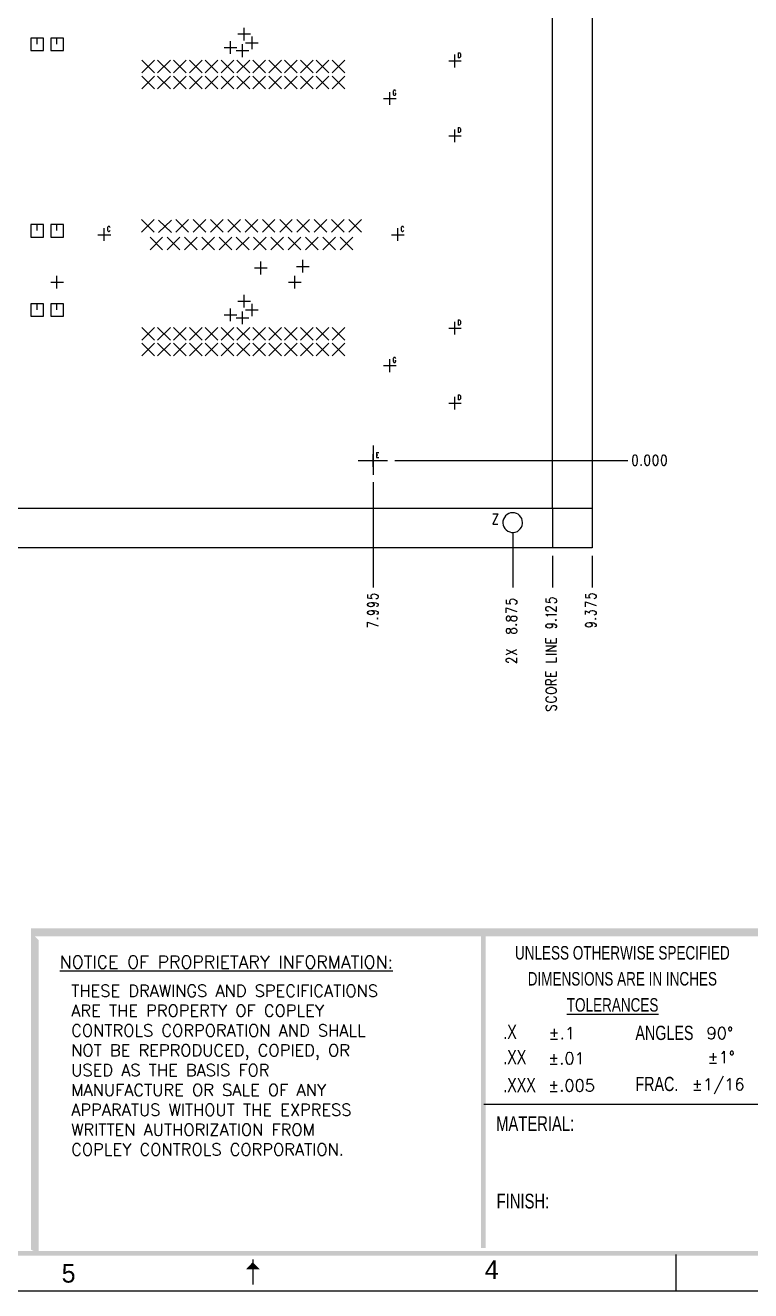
# Model space of a CAD drawing. Extents: x 0 to 19.9, y 0 to 15.
# Drawn here: x 8.75 to 13.33, y 0 to 7.98 of the extents above; entities that cross this region are included whole.
import ezdxf
from ezdxf.enums import TextEntityAlignment as Align

# ---------------------------------------------------------------- set-up
doc = ezdxf.new("R2010")
doc.units = 0
doc.header["$MEASUREMENT"] = 0
for name, color, linetype in [('10', 7, 'CONTINUOUS'), ('FORMAT', 3, 'CONTINUOUS'), ('OBJECT', 2, 'CONTINUOUS'), ('TITLE1', 6, 'CONTINUOUS')]:
    doc.layers.add(name, color=color, linetype=linetype)
doc.styles.add('ROMANS', font='romans.shx')

# ---------------------------------------------------------------- blocks, each defined once
blk = doc.blocks.new('CDWG')
at = {"layer": 'FORMAT'}
for p, q in [((11.6466, 1.1754), (13.391, 1.1754)), ((10.1893, 0.1959), (10.1893, 0.0389)), ((12.8583, 0.2273), (12.8583, 0)), ((0, 0), (19.9, 0))]:
    blk.add_line(p, q, dxfattribs=at)
blk.add_solid([(10.1879, 0.1792), (10.1462, 0.1341), (10.2339, 0.1341)], dxfattribs=at)
for points in [[(8.7896, 2.2839), (8.7896, 2.2339), (19.635, 2.2839), (19.635, 2.2339)], [(8.8396, 2.2089), (8.7896, 2.2589), (8.8396, 0.2335), (8.7896, 0.2585)], [(11.6277, 0.2682), (11.6577, 0.2682), (11.6277, 2.2339), (11.6577, 2.2339)], [(19.6636, 0.2211), (19.6636, 0.2511), (0.2359, 0.2211), (0.2359, 0.2511)]]:
    blk.add_trace(points, dxfattribs=at)
at = {"layer": 'FORMAT', "width": 0.75}
for s, p in [('UNLESS OTHERWISE SPECIFIED', (12.5202, 2.0882)), ('DIMENSIONS ARE IN INCHES', (12.5202, 1.9243)), ('%%uTOLERANCES', (12.4586, 1.7597))]:
    blk.add_text(s, height=0.085, dxfattribs=at).set_placement(p, align=Align.CENTER)
at = {"layer": 'FORMAT', "style": 'ROMANS'}
for s, height, p in [('%%UNOTICE OF PROPRIETARY INFORMATION:', 0.08, (8.9717, 2.0322)), ('THESE DRAWINGS AND SPECIFICATIONS', 0.075, (9.044, 1.8531)), ('ARE THE PROPERTY OF COPLEY', 0.075, (9.044, 1.7281)), ('CONTROLS CORPORATION AND SHALL ', 0.075, (9.044, 1.6031)), ('NOT BE REPRODUCED, COPIED, OR ', 0.075, (9.044, 1.4781)), ('USED AS THE BASIS FOR ', 0.075, (9.044, 1.3531)), ('MANUFACTURE OR SALE OF ANY ', 0.075, (9.044, 1.2281)), ('APPARATUS WITHOUT THE EXPRESS ', 0.075, (9.044, 1.1031)), ('WRITTEN AUTHORIZATION FROM ', 0.075, (9.044, 0.9781)), ('COPLEY CONTROLS CORPORATION.', 0.075, (9.044, 0.8531))]:
    blk.add_text(s, height=height, dxfattribs=at).set_placement(p)
at = {"layer": 'FORMAT', "width": 0.75}
for s, height, p in [('.X', 0.09, (11.769, 1.5866)), ('ANGLES', 0.09, (12.6026, 1.5807)), ('.XX ', 0.09, (11.769, 1.4278)), ('.XXX', 0.09, (11.769, 1.2518)), ('FRAC. ', 0.09, (12.6026, 1.2585)), ('MATERIAL:', 0.093, (11.7241, 1.0072)), ('FINISH:', 0.093, (11.7271, 0.5183))]:
    blk.add_text(s, height=height, dxfattribs=at).set_placement(p)
at = {"layer": 'FORMAT'}
for s, p in [('5', (9.0275, 0.0509)), ('4', (11.6965, 0.0741))]:
    blk.add_text(s, height=0.1174, dxfattribs=at).set_placement(p, align=Align.CENTER)
at = {"layer": 'TITLE1', "style": 'ROMANS', "width": 0.707576, "flags": 8}
blk.add_attdef('XX/XX/XX', text='', height=0.15, dxfattribs=at).set_placement((18.0526, 14.1165), (18.8663, 14.1165), align=Align.FIT)
at = {"layer": 'TITLE1', "style": 'ROMANS', "flags": 8}
for tag, height, p in [('XX', 0.15, (14.3777, 14.1253)), ('XX/XX', 0.075, (13.1243, 1.2636))]:
    blk.add_attdef(tag, text='', height=height, dxfattribs=at).set_placement(p, align=Align.CENTER)
at = {"layer": 'TITLE1', "style": 'ROMANS'}
for tag, p, height in [('XX/XX/XX', (14.9197, 1.8925), 0.1), ('XXXXXXX', (13.5096, 1.8925), 0.1), ('XXXXXXX', (11.741, 0.8194), 0.1), ('XX-XXXXX-XXX', (16.5993, 0.5712), 0.1875), ('XXXXXX', (11.7396, 0.3322), 0.1), ('XXXXXXX', (13.5488, 0.3103), 0.125), ('X', (18.3817, 0.3037), 0.125)]:
    blk.add_attdef(tag, p, '', height=height, dxfattribs=at)
at = {"layer": 'TITLE1', "style": 'ROMANS', "flags": 8}
for tag, p, height in [('XXXXX', (12.0543, 1.5859), 0.075), ('XXX', (13.0516, 1.5859), 0.075), ('XXXXXXXX', (13.5096, 1.5287), 0.093), ('XX/XX/XX', (14.9197, 1.5287), 0.093), ('XXXXX', (12.0517, 1.4275), 0.075), ('XXX', (13.0572, 1.4345), 0.075), ('XXXXX', (12.0517, 1.2565), 0.075)]:
    blk.add_attdef(tag, p, '', height=height, dxfattribs=at)
at = {"layer": 'TITLE1', "style": 'ROMANS'}
for tag, height, p in [('XXXXXXXXXXXXXXXX', 0.1875, (17.9901, 1.3797)), ('XXXXXXXXXXXXXXXXXXXX', 0.1875, (17.7315, 1.0774)), ('XX', 0.1875, (19.2793, 0.5712)), ('XXXXX', 0.125, (16.4513, 0.3037)), ('X', 0.125, (18.8688, 0.3037))]:
    blk.add_attdef(tag, text='', height=height, dxfattribs=at).set_placement(p, align=Align.CENTER)

msp = doc.modelspace()

# ---------------------------------------------------------------- linework, layer by layer
at = {"layer": '10'}
for points in [[(1.5792, 12.2838), (12.3292, 12.2838), (12.3292, 4.6844), (1.5792, 4.6844), (1.5792, 12.2838)], [(1.8292, 12.0338), (1.8292, 4.9344), (12.0792, 4.9344), (12.0792, 12.0338), (1.8292, 12.0338)], [(10.0939, 7.9245), (10.1746, 7.9245)], [(10.1342, 7.8841), (10.1342, 7.9638)], [(10.1844, 7.829), (10.1844, 7.9087)], [(8.7899, 7.8192), (8.8696, 7.8192), (8.8696, 7.899), (8.7899, 7.899), (8.7899, 7.8192)], [(8.8292, 7.8596), (8.8292, 7.899)], [(8.9149, 7.8192), (8.9946, 7.8192), (8.9946, 7.899), (8.9149, 7.899), (8.9149, 7.8192)], [(8.9542, 7.8596), (8.9542, 7.899)], [(10.0092, 7.8388), (10.089, 7.8388)], [(10.0496, 7.7995), (10.0496, 7.8792)], [(10.1244, 7.7788), (10.1244, 7.8595)], [(10.1441, 7.8694), (10.2238, 7.8694)], [(9.4897, 7.6795), (9.5694, 7.7592)], [(9.4897, 7.7592), (9.5694, 7.6795)], [(9.5891, 7.6795), (9.6698, 7.7592)], [(9.5891, 7.7592), (9.6698, 7.6795)], [(9.6895, 7.6795), (9.7692, 7.7592)], [(9.6895, 7.7592), (9.7692, 7.6795)], [(9.7899, 7.6795), (9.8696, 7.7592)], [(9.7899, 7.7592), (9.8696, 7.6795)], [(9.8893, 7.6795), (9.969, 7.7592)], [(9.8893, 7.7592), (9.969, 7.6795)], [(9.9897, 7.6795), (10.0694, 7.7592)], [(9.9897, 7.7592), (10.0694, 7.6795)], [(10.084, 7.8192), (10.1648, 7.8192)], [(10.0891, 7.6795), (10.1698, 7.7592)], [(10.0891, 7.7592), (10.1698, 7.6795)], [(10.1895, 7.6795), (10.2692, 7.7592)], [(10.1895, 7.7592), (10.2692, 7.6795)], [(10.2899, 7.6795), (10.3696, 7.7592)], [(10.2899, 7.7592), (10.3696, 7.6795)], [(10.3893, 7.6795), (10.469, 7.7592)], [(10.3893, 7.7592), (10.469, 7.6795)], [(10.4897, 7.6795), (10.5694, 7.7592)], [(10.4897, 7.7592), (10.5694, 7.6795)], [(10.5891, 7.6795), (10.6698, 7.7592)], [(10.5891, 7.7592), (10.6698, 7.6795)], [(10.6895, 7.6795), (10.7692, 7.7592)], [(10.6895, 7.7592), (10.7692, 7.6795)], [(11.4247, 7.7543), (11.5044, 7.7543)], [(11.4641, 7.7139), (11.4641, 7.7946)], [(11.4847, 7.8064), (11.4847, 7.774)], [(11.4847, 7.8064), (11.4916, 7.8064), (11.4956, 7.8055), (11.4975, 7.8025), (11.4985, 7.7996), (11.4995, 7.7946), (11.4995, 7.7858), (11.4985, 7.7809), (11.4975, 7.7779), (11.4956, 7.775), (11.4916, 7.774), (11.4847, 7.774)], [(9.4897, 7.5791), (9.5694, 7.6588)], [(9.4897, 7.6588), (9.5694, 7.5791)], [(9.5891, 7.5791), (9.6698, 7.6588)], [(9.5891, 7.6588), (9.6698, 7.5791)], [(9.6895, 7.5791), (9.7692, 7.6588)], [(9.6895, 7.6588), (9.7692, 7.5791)], [(9.7899, 7.5791), (9.8696, 7.6588)], [(9.7899, 7.6588), (9.8696, 7.5791)], [(9.8893, 7.5791), (9.969, 7.6588)], [(9.8893, 7.6588), (9.969, 7.5791)], [(9.9897, 7.5791), (10.0694, 7.6588)], [(9.9897, 7.6588), (10.0694, 7.5791)], [(10.0891, 7.5791), (10.1698, 7.6588)], [(10.0891, 7.6588), (10.1698, 7.5791)], [(10.1895, 7.5791), (10.2692, 7.6588)], [(10.1895, 7.6588), (10.2692, 7.5791)], [(10.2899, 7.5791), (10.3696, 7.6588)], [(10.2899, 7.6588), (10.3696, 7.5791)], [(10.3893, 7.5791), (10.469, 7.6588)], [(10.3893, 7.6588), (10.469, 7.5791)], [(10.4897, 7.5791), (10.5694, 7.6588)], [(10.4897, 7.6588), (10.5694, 7.5791)], [(10.5891, 7.5791), (10.6698, 7.6588)], [(10.5891, 7.6588), (10.6698, 7.5791)], [(10.6895, 7.5791), (10.7692, 7.6588)], [(10.6895, 7.6588), (10.7692, 7.5791)], [(11.0143, 7.5181), (11.094, 7.5181)], [(11.0546, 7.4777), (11.0546, 7.5584)], [(11.091, 7.5633), (11.0891, 7.5663), (11.0871, 7.5692), (11.0851, 7.5702), (11.0802, 7.5702), (11.0783, 7.5692), (11.0763, 7.5663), (11.0753, 7.5633), (11.0743, 7.5584), (11.0743, 7.5505), (11.0753, 7.5456), (11.0763, 7.5417), (11.0783, 7.5387), (11.0802, 7.5377), (11.0851, 7.5377), (11.0871, 7.5387), (11.0891, 7.5417), (11.091, 7.5456), (11.091, 7.5505)], [(11.0851, 7.5505), (11.091, 7.5505)], [(11.4247, 7.2818), (11.5044, 7.2818)], [(11.4641, 7.2425), (11.4641, 7.3222)], [(11.4847, 7.334), (11.4847, 7.3025)], [(11.4847, 7.334), (11.4916, 7.334), (11.4956, 7.333), (11.4975, 7.3301), (11.4985, 7.3271), (11.4995, 7.3222), (11.4995, 7.3143), (11.4985, 7.3094), (11.4975, 7.3064), (11.4956, 7.3035), (11.4916, 7.3025), (11.4847, 7.3025)], [(8.7899, 6.644), (8.8696, 6.644), (8.8696, 6.7238), (8.7899, 6.7238), (8.7899, 6.644)], [(8.8292, 6.6844), (8.8292, 6.7238)], [(8.9149, 6.644), (8.9946, 6.644), (8.9946, 6.7238), (8.9149, 6.7238), (8.9149, 6.644)], [(8.9542, 6.6844), (8.9542, 6.7238)], [(9.2899, 6.7041), (9.2869, 6.707), (9.2849, 6.71), (9.283, 6.711), (9.2781, 6.711), (9.2761, 6.71), (9.2741, 6.707), (9.2731, 6.7041), (9.2722, 6.6992), (9.2722, 6.6913), (9.2731, 6.6864), (9.2741, 6.6834), (9.2761, 6.6805), (9.2781, 6.6795), (9.283, 6.6795), (9.2849, 6.6805), (9.2869, 6.6834), (9.2899, 6.6864)], [(9.4867, 6.6755), (9.5664, 6.7553)], [(9.4867, 6.7553), (9.5664, 6.6755)], [(9.595, 6.6716), (9.6757, 6.7513)], [(9.595, 6.7513), (9.6757, 6.6716)], [(9.7042, 6.6755), (9.784, 6.7553)], [(9.7042, 6.7553), (9.784, 6.6755)], [(9.8135, 6.6755), (9.8932, 6.7553)], [(9.8135, 6.7553), (9.8932, 6.6755)], [(9.9227, 6.6755), (10.0025, 6.7553)], [(9.9227, 6.7553), (10.0025, 6.6755)], [(10.031, 6.6755), (10.1117, 6.7553)], [(10.031, 6.7553), (10.1117, 6.6755)], [(10.1403, 6.6755), (10.22, 6.7553)], [(10.1403, 6.7553), (10.22, 6.6755)], [(10.2495, 6.6755), (10.3292, 6.7553)], [(10.2495, 6.7553), (10.3292, 6.6755)], [(10.3588, 6.6755), (10.4385, 6.7553)], [(10.3588, 6.7553), (10.4385, 6.6755)], [(10.467, 6.6755), (10.5477, 6.7553)], [(10.467, 6.7553), (10.5477, 6.6755)], [(10.5763, 6.6755), (10.656, 6.7553)], [(10.5763, 6.7553), (10.656, 6.6755)], [(10.6855, 6.6755), (10.7653, 6.7553)], [(10.6855, 6.7553), (10.7653, 6.6755)], [(10.7948, 6.6755), (10.8745, 6.7553)], [(10.7948, 6.7553), (10.8745, 6.6755)], [(11.1412, 6.7041), (11.1393, 6.707), (11.1373, 6.71), (11.1353, 6.711), (11.1304, 6.711), (11.1285, 6.71), (11.1265, 6.707), (11.1255, 6.7041), (11.1245, 6.6992), (11.1245, 6.6913), (11.1255, 6.6864), (11.1265, 6.6834), (11.1285, 6.6805), (11.1304, 6.6795), (11.1353, 6.6795), (11.1373, 6.6805), (11.1393, 6.6834), (11.1412, 6.6864)], [(9.2121, 6.6588), (9.2928, 6.6588)], [(9.2525, 6.6194), (9.2525, 6.6992)], [(9.5409, 6.5633), (9.6206, 6.6431)], [(9.5409, 6.6431), (9.6206, 6.5633)], [(9.6491, 6.5633), (9.7298, 6.6431)], [(9.6491, 6.6431), (9.7298, 6.5633)], [(9.7584, 6.5633), (9.8381, 6.6431)], [(9.7584, 6.6431), (9.8381, 6.5633)], [(9.8676, 6.5633), (9.9473, 6.6431)], [(9.8676, 6.6431), (9.9473, 6.5633)], [(9.9769, 6.5633), (10.0566, 6.6431)], [(9.9769, 6.6431), (10.0566, 6.5633)], [(10.0851, 6.5633), (10.1659, 6.6431)], [(10.0851, 6.6431), (10.1659, 6.5633)], [(10.1944, 6.5633), (10.2741, 6.6431)], [(10.1944, 6.6431), (10.2741, 6.5633)], [(10.3036, 6.5633), (10.3834, 6.6431)], [(10.3036, 6.6431), (10.3834, 6.5633)], [(10.4119, 6.5633), (10.4926, 6.6431)], [(10.4119, 6.6431), (10.4926, 6.5633)], [(10.5212, 6.5633), (10.6019, 6.6431)], [(10.5212, 6.6431), (10.6019, 6.5633)], [(10.6304, 6.5633), (10.7101, 6.6431)], [(10.6304, 6.6431), (10.7101, 6.5633)], [(10.7397, 6.5633), (10.8194, 6.6431)], [(10.7397, 6.6431), (10.8194, 6.5633)], [(11.0645, 6.6588), (11.1442, 6.6588)], [(11.1048, 6.6194), (11.1048, 6.6992)], [(10.2396, 6.4087), (10.2396, 6.4894)], [(10.5043, 6.4195), (10.5043, 6.4993)], [(8.9541, 6.3192), (8.9541, 6.3989)], [(10.1992, 6.4491), (10.2789, 6.4491)], [(10.4541, 6.3192), (10.4541, 6.3989)], [(10.464, 6.4589), (10.5447, 6.4589)], [(8.9148, 6.3595), (8.9945, 6.3595)], [(10.4148, 6.3595), (10.4945, 6.3595)], [(8.7899, 6.144), (8.8696, 6.144), (8.8696, 6.2238), (8.7899, 6.2238), (8.7899, 6.144)], [(8.8292, 6.1844), (8.8292, 6.2238)], [(8.9149, 6.144), (8.9946, 6.144), (8.9946, 6.2238), (8.9149, 6.2238), (8.9149, 6.144)], [(8.9542, 6.1844), (8.9542, 6.2238)], [(10.0939, 6.2394), (10.1746, 6.2394)], [(10.1342, 6.1991), (10.1342, 6.2788)], [(10.0092, 6.1538), (10.089, 6.1538)], [(10.0496, 6.1144), (10.0496, 6.1942)], [(10.1244, 6.0938), (10.1244, 6.1745)], [(10.1441, 6.1843), (10.2238, 6.1843)], [(10.1844, 6.144), (10.1844, 6.2237)], [(9.4897, 5.9944), (9.5694, 6.0742)], [(9.4897, 6.0742), (9.5694, 5.9944)], [(9.5891, 5.9944), (9.6698, 6.0742)], [(9.5891, 6.0742), (9.6698, 5.9944)], [(9.6895, 5.9944), (9.7692, 6.0742)], [(9.6895, 6.0742), (9.7692, 5.9944)], [(9.7899, 5.9944), (9.8696, 6.0742)], [(9.7899, 6.0742), (9.8696, 5.9944)], [(9.8893, 5.9944), (9.969, 6.0742)], [(9.8893, 6.0742), (9.969, 5.9944)], [(9.9897, 5.9944), (10.0694, 6.0742)], [(9.9897, 6.0742), (10.0694, 5.9944)], [(10.084, 6.1341), (10.1648, 6.1341)], [(10.0891, 5.9944), (10.1698, 6.0742)], [(10.0891, 6.0742), (10.1698, 5.9944)], [(10.1895, 5.9944), (10.2692, 6.0742)], [(10.1895, 6.0742), (10.2692, 5.9944)], [(10.2899, 5.9944), (10.3696, 6.0742)], [(10.2899, 6.0742), (10.3696, 5.9944)], [(10.3893, 5.9944), (10.469, 6.0742)], [(10.3893, 6.0742), (10.469, 5.9944)], [(10.4897, 5.9944), (10.5694, 6.0742)], [(10.4897, 6.0742), (10.5694, 5.9944)], [(10.5891, 5.9944), (10.6698, 6.0742)], [(10.5891, 6.0742), (10.6698, 5.9944)], [(10.6895, 5.9944), (10.7692, 6.0742)], [(10.6895, 6.0742), (10.7692, 5.9944)], [(11.4247, 6.0692), (11.5044, 6.0692)], [(11.4641, 6.0289), (11.4641, 6.1096)], [(11.4847, 6.1214), (11.4847, 6.0889)], [(11.4847, 6.1214), (11.4916, 6.1214), (11.4956, 6.1204), (11.4975, 6.1175), (11.4985, 6.1145), (11.4995, 6.1096), (11.4995, 6.1007), (11.4985, 6.0958), (11.4975, 6.0929), (11.4956, 6.0899), (11.4916, 6.0889), (11.4847, 6.0889)], [(9.4897, 5.8941), (9.5694, 5.9738)], [(9.4897, 5.9738), (9.5694, 5.8941)], [(9.5891, 5.8941), (9.6698, 5.9738)], [(9.5891, 5.9738), (9.6698, 5.8941)], [(9.6895, 5.8941), (9.7692, 5.9738)], [(9.6895, 5.9738), (9.7692, 5.8941)], [(9.7899, 5.8941), (9.8696, 5.9738)], [(9.7899, 5.9738), (9.8696, 5.8941)], [(9.8893, 5.8941), (9.969, 5.9738)], [(9.8893, 5.9738), (9.969, 5.8941)], [(9.9897, 5.8941), (10.0694, 5.9738)], [(9.9897, 5.9738), (10.0694, 5.8941)], [(10.0891, 5.8941), (10.1698, 5.9738)], [(10.0891, 5.9738), (10.1698, 5.8941)], [(10.1895, 5.8941), (10.2692, 5.9738)], [(10.1895, 5.9738), (10.2692, 5.8941)], [(10.2899, 5.8941), (10.3696, 5.9738)], [(10.2899, 5.9738), (10.3696, 5.8941)], [(10.3893, 5.8941), (10.469, 5.9738)], [(10.3893, 5.9738), (10.469, 5.8941)], [(10.4897, 5.8941), (10.5694, 5.9738)], [(10.4897, 5.9738), (10.5694, 5.8941)], [(10.5891, 5.8941), (10.6698, 5.9738)], [(10.5891, 5.9738), (10.6698, 5.8941)], [(10.6895, 5.8941), (10.7692, 5.9738)], [(10.6895, 5.9738), (10.7692, 5.8941)], [(11.0143, 5.833), (11.094, 5.833)], [(11.0546, 5.7927), (11.0546, 5.8734)], [(11.091, 5.8783), (11.0891, 5.8812), (11.0871, 5.8842), (11.0851, 5.8852), (11.0802, 5.8852), (11.0783, 5.8842), (11.0763, 5.8812), (11.0753, 5.8783), (11.0743, 5.8734), (11.0743, 5.8655), (11.0753, 5.8606), (11.0763, 5.8576), (11.0783, 5.8537), (11.0802, 5.8527), (11.0851, 5.8527), (11.0871, 5.8537), (11.0891, 5.8576), (11.091, 5.8606), (11.091, 5.8655)], [(11.0851, 5.8655), (11.091, 5.8655)], [(11.4247, 5.5968), (11.5044, 5.5968)], [(11.4641, 5.5574), (11.4641, 5.6372)], [(11.4847, 5.649), (11.4847, 5.6175)], [(11.4847, 5.649), (11.4916, 5.649), (11.4956, 5.648), (11.4975, 5.645), (11.4985, 5.6421), (11.4995, 5.6372), (11.4995, 5.6293), (11.4985, 5.6244), (11.4975, 5.6214), (11.4956, 5.6185), (11.4916, 5.6175), (11.4847, 5.6175)], [(10.9493, 5.3291), (10.9493, 5.1441)], [(10.9493, 5.1943), (10.9493, 5.274)], [(10.969, 5.2858), (10.969, 5.2543)], [(10.969, 5.2858), (10.9838, 5.2858)], [(10.969, 5.271), (10.9788, 5.271)], [(12.597, 5.269), (12.5901, 5.2661), (12.5861, 5.2572), (12.5842, 5.2415), (12.5842, 5.2326), (12.5861, 5.2159), (12.5901, 5.207), (12.597, 5.2041), (12.6029, 5.2041), (12.6098, 5.207), (12.6137, 5.2159), (12.6157, 5.2326), (12.6157, 5.2415), (12.6137, 5.2572), (12.6098, 5.2661), (12.6029, 5.269), (12.597, 5.269)], [(12.6747, 5.269), (12.6688, 5.2661), (12.6629, 5.2572), (12.6609, 5.2415), (12.6609, 5.2326), (12.6629, 5.2159), (12.6688, 5.207), (12.6747, 5.2041), (12.6796, 5.2041), (12.6865, 5.207), (12.6905, 5.2159), (12.6934, 5.2326), (12.6934, 5.2415), (12.6905, 5.2572), (12.6865, 5.2661), (12.6796, 5.269), (12.6747, 5.269)], [(12.7279, 5.269), (12.72, 5.2661), (12.7151, 5.2572), (12.7131, 5.2415), (12.7131, 5.2326), (12.7151, 5.2159), (12.72, 5.207), (12.7279, 5.2041), (12.7318, 5.2041), (12.7387, 5.207), (12.7436, 5.2159), (12.7456, 5.2326), (12.7456, 5.2415), (12.7436, 5.2572), (12.7387, 5.2661), (12.7318, 5.269), (12.7279, 5.269)], [(12.779, 5.269), (12.7722, 5.2661), (12.7682, 5.2572), (12.7653, 5.2415), (12.7653, 5.2326), (12.7682, 5.2159), (12.7722, 5.207), (12.779, 5.2041), (12.784, 5.2041), (12.7909, 5.207), (12.7958, 5.2159), (12.7977, 5.2326), (12.7977, 5.2415), (12.7958, 5.2572), (12.7909, 5.2661), (12.784, 5.269), (12.779, 5.269)], [(10.8548, 5.2346), (11.0399, 5.2346)], [(10.909, 5.2346), (10.9897, 5.2346)], [(10.969, 5.2543), (10.9838, 5.2543)], [(11.0842, 5.2346), (12.5546, 5.2346)], [(12.6383, 5.21), (12.6363, 5.207), (12.6383, 5.2041), (12.6403, 5.207), (12.6383, 5.21)], [(10.9493, 5.0988), (10.9493, 4.4344)], [(11.7357, 4.899), (11.7042, 4.834)], [(11.7042, 4.899), (11.7357, 4.899)], [(11.8912, 4.8439), (11.8893, 4.8567), (11.8863, 4.8685), (11.8804, 4.8783), (11.8725, 4.8882), (11.8627, 4.896), (11.8519, 4.9009), (11.8391, 4.9049), (11.8273, 4.9049), (11.8155, 4.9039), (11.8036, 4.9), (11.7928, 4.8941), (11.783, 4.8862), (11.7761, 4.8763), (11.7702, 4.8655), (11.7672, 4.8527), (11.7672, 4.8399), (11.7682, 4.8281), (11.7731, 4.8173), (11.779, 4.8065), (11.7869, 4.7976), (11.7987, 4.7897), (11.8096, 4.7848), (11.8214, 4.7819), (11.8332, 4.7819), (11.845, 4.7838), (11.8578, 4.7878), (11.8676, 4.7956), (11.8765, 4.8045), (11.8834, 4.8143), (11.8883, 4.8252), (11.8903, 4.837), (11.8912, 4.8439)], [(12.0792, 4.9344), (12.3292, 4.9344)], [(12.0792, 4.9344), (12.0792, 4.6844)], [(11.7042, 4.834), (11.7357, 4.834)], [(11.8292, 4.7838), (11.8292, 4.4344)], [(12.0792, 4.6342), (12.0792, 4.4344)], [(12.3292, 4.6342), (12.3292, 4.4344)], [(10.9129, 4.3901), (10.9129, 4.3684), (10.9414, 4.3655), (10.9385, 4.3684), (10.9355, 4.3743), (10.9355, 4.3812), (10.9385, 4.3881), (10.9444, 4.393), (10.9542, 4.395), (10.9601, 4.393), (10.969, 4.3901), (10.9749, 4.3862), (10.9798, 4.3793), (10.9798, 4.3724), (10.9749, 4.3655), (10.972, 4.3635), (10.9661, 4.3616)], [(12.2879, 4.393), (12.2879, 4.3704), (12.3164, 4.3684), (12.3135, 4.3704), (12.3105, 4.3773), (12.3105, 4.3842), (12.3135, 4.3901), (12.3194, 4.395), (12.3292, 4.397), (12.3351, 4.395), (12.344, 4.393), (12.3499, 4.3881), (12.3548, 4.3812), (12.3548, 4.3743), (12.3499, 4.3684), (12.347, 4.3655), (12.3411, 4.3635)], [(10.9355, 4.3399), (10.9444, 4.3379), (10.9503, 4.334), (10.9542, 4.3271), (10.9542, 4.3242), (10.9503, 4.3182), (10.9444, 4.3133), (10.9355, 4.3114), (10.9326, 4.3114), (10.9227, 4.3133), (10.9168, 4.3182), (10.9129, 4.3242), (10.9129, 4.3271), (10.9168, 4.334), (10.9227, 4.3379), (10.9355, 4.3399), (10.9503, 4.3399), (10.9661, 4.3379), (10.9749, 4.334), (10.9798, 4.3271), (10.9798, 4.3222), (10.9749, 4.3153), (10.969, 4.3133)], [(11.7879, 4.3566), (11.7879, 4.334), (11.8164, 4.331), (11.8135, 4.334), (11.8105, 4.3399), (11.8105, 4.3468), (11.8135, 4.3537), (11.8194, 4.3596), (11.8292, 4.3616), (11.8351, 4.3596), (11.844, 4.3566), (11.8499, 4.3517), (11.8548, 4.3448), (11.8548, 4.3379), (11.8499, 4.331), (11.847, 4.3291), (11.8411, 4.3271)], [(12.0379, 4.3655), (12.0379, 4.3429), (12.0664, 4.3399), (12.0635, 4.3429), (12.0605, 4.3488), (12.0605, 4.3566), (12.0635, 4.3635), (12.0694, 4.3684), (12.0792, 4.3704), (12.0851, 4.3684), (12.094, 4.3655), (12.0999, 4.3616), (12.1048, 4.3537), (12.1048, 4.3468), (12.0999, 4.3399), (12.097, 4.3379), (12.0911, 4.336)], [(12.0546, 4.2858), (12.0507, 4.2858), (12.0448, 4.2877), (12.0418, 4.2897), (12.0379, 4.2956), (12.0379, 4.3045), (12.0418, 4.3094), (12.0448, 4.3114), (12.0507, 4.3133), (12.0576, 4.3133), (12.0635, 4.3114), (12.0724, 4.3064), (12.1048, 4.2838), (12.1048, 4.3153)], [(12.2879, 4.3429), (12.3548, 4.3202)], [(12.2879, 4.3114), (12.2879, 4.3429)], [(10.9355, 4.2897), (10.9444, 4.2877), (10.9503, 4.2838), (10.9542, 4.2769), (10.9542, 4.274), (10.9503, 4.268), (10.9444, 4.2631), (10.9355, 4.2612), (10.9326, 4.2612), (10.9227, 4.2631), (10.9168, 4.268), (10.9129, 4.274), (10.9129, 4.2769), (10.9168, 4.2838), (10.9227, 4.2877), (10.9355, 4.2897), (10.9503, 4.2897), (10.9661, 4.2877), (10.9749, 4.2838), (10.9798, 4.2769), (10.9798, 4.272), (10.9749, 4.2651), (10.969, 4.2631)], [(10.972, 4.2385), (10.9749, 4.2366), (10.9798, 4.2385), (10.9749, 4.2405), (10.972, 4.2385)], [(11.7879, 4.3064), (11.8548, 4.2838)], [(11.7879, 4.274), (11.7879, 4.3064)], [(11.7879, 4.2346), (11.7918, 4.2267), (11.7977, 4.2238), (11.8046, 4.2238), (11.8105, 4.2267), (11.8135, 4.2316), (11.8164, 4.2405), (11.8194, 4.2474), (11.8253, 4.2523), (11.8322, 4.2543), (11.8411, 4.2543), (11.847, 4.2523), (11.8499, 4.2494), (11.8548, 4.2434), (11.8548, 4.2346), (11.8499, 4.2267), (11.847, 4.2238), (11.8411, 4.2218), (11.8322, 4.2218), (11.8253, 4.2238), (11.8194, 4.2287), (11.8164, 4.2366), (11.8135, 4.2454), (11.8105, 4.2494), (11.8046, 4.2523), (11.7977, 4.2523), (11.7918, 4.2494), (11.7879, 4.2434), (11.7879, 4.2346)], [(12.0507, 4.2523), (12.0477, 4.2562), (12.0379, 4.2631), (12.1048, 4.2631)], [(12.097, 4.2287), (12.0999, 4.2267), (12.1048, 4.2287), (12.0999, 4.2316), (12.097, 4.2287)], [(12.2879, 4.2631), (12.2879, 4.2877), (12.3135, 4.274), (12.3135, 4.2808), (12.3164, 4.2858), (12.3194, 4.2877), (12.3292, 4.2897), (12.3351, 4.2897), (12.344, 4.2877), (12.3499, 4.2838), (12.3548, 4.2769), (12.3548, 4.27), (12.3499, 4.2631), (12.347, 4.2612), (12.3411, 4.2592)], [(12.347, 4.2366), (12.3499, 4.2346), (12.3548, 4.2366), (12.3499, 4.2385), (12.347, 4.2366)], [(10.9129, 4.2149), (10.9798, 4.1932)], [(10.9129, 4.1844), (10.9129, 4.2149)], [(11.7879, 4.1558), (11.7918, 4.149), (11.7977, 4.147), (11.8046, 4.147), (11.8105, 4.149), (11.8135, 4.1539), (11.8164, 4.1627), (11.8194, 4.1706), (11.8253, 4.1745), (11.8322, 4.1775), (11.8411, 4.1775), (11.847, 4.1745), (11.8499, 4.1726), (11.8548, 4.1647), (11.8548, 4.1558), (11.8499, 4.149), (11.847, 4.147), (11.8411, 4.145), (11.8322, 4.145), (11.8253, 4.147), (11.8194, 4.1519), (11.8164, 4.1588), (11.8135, 4.1677), (11.8105, 4.1726), (11.8046, 4.1745), (11.7977, 4.1745), (11.7918, 4.1726), (11.7879, 4.1647), (11.7879, 4.1558)], [(11.847, 4.1992), (11.8499, 4.1972), (11.8548, 4.1992), (11.8499, 4.2021), (11.847, 4.1992)], [(12.0605, 4.206), (12.0694, 4.2041), (12.0753, 4.1992), (12.0792, 4.1932), (12.0792, 4.1903), (12.0753, 4.1844), (12.0694, 4.1795), (12.0605, 4.1775), (12.0576, 4.1775), (12.0477, 4.1795), (12.0418, 4.1844), (12.0379, 4.1903), (12.0379, 4.1932), (12.0418, 4.1992), (12.0477, 4.2041), (12.0605, 4.206), (12.0753, 4.206), (12.0911, 4.2041), (12.0999, 4.1992), (12.1048, 4.1932), (12.1048, 4.1883), (12.0999, 4.1814), (12.094, 4.1795)], [(12.3105, 4.2129), (12.3194, 4.211), (12.3253, 4.206), (12.3292, 4.1992), (12.3292, 4.1972), (12.3253, 4.1903), (12.3194, 4.1864), (12.3105, 4.1844), (12.3076, 4.1844), (12.2977, 4.1864), (12.2918, 4.1903), (12.2879, 4.1972), (12.2879, 4.1992), (12.2918, 4.206), (12.2977, 4.211), (12.3105, 4.2129), (12.3253, 4.2129), (12.3411, 4.211), (12.3499, 4.206), (12.3548, 4.1992), (12.3548, 4.1952), (12.3499, 4.1883), (12.344, 4.1864)], [(12.0379, 4.086), (12.0379, 4.1155)], [(12.0379, 4.086), (12.1048, 4.086)], [(12.0694, 4.086), (12.0694, 4.1037)], [(12.1048, 4.086), (12.1048, 4.1155)], [(11.7879, 4.0112), (11.8548, 4.0427)], [(11.7879, 4.0427), (11.8548, 4.0112)], [(11.8046, 3.961), (11.8007, 3.961), (11.7948, 3.9629), (11.7918, 3.9649), (11.7879, 3.9698), (11.7879, 3.9787), (11.7918, 3.9846), (11.7948, 3.9866), (11.8007, 3.9885), (11.8076, 3.9885), (11.8135, 3.9866), (11.8224, 3.9816), (11.8548, 3.959), (11.8548, 3.9905)], [(12.0379, 4.0338), (12.1048, 4.0653)], [(12.0379, 4.0653), (12.1048, 4.0653)], [(12.0379, 4.0338), (12.1048, 4.0338)], [(12.0379, 4.0131), (12.1048, 4.0131)], [(12.0379, 3.9649), (12.1048, 3.9649), (12.1048, 3.9934)], [(12.0379, 3.8743), (12.0379, 3.9039)], [(12.0379, 3.8743), (12.1048, 3.8743)], [(12.0379, 3.8222), (12.0379, 3.8429), (12.0418, 3.8488), (12.0448, 3.8517), (12.0507, 3.8537), (12.0576, 3.8537), (12.0635, 3.8517), (12.0664, 3.8488), (12.0694, 3.8429), (12.0694, 3.8222)], [(12.0694, 3.8743), (12.0694, 3.8931)], [(12.0694, 3.8379), (12.1048, 3.8537)], [(12.1048, 3.8743), (12.1048, 3.9039)], [(12.0379, 3.8222), (12.1048, 3.8222)], [(12.0379, 3.7789), (12.0418, 3.774), (12.0477, 3.77), (12.0546, 3.768), (12.0635, 3.7651), (12.0792, 3.7651), (12.0881, 3.768), (12.094, 3.77), (12.0999, 3.774), (12.1048, 3.7789), (12.1048, 3.7877), (12.0999, 3.7927), (12.094, 3.7976), (12.0881, 3.7995), (12.0792, 3.8025), (12.0635, 3.8025), (12.0546, 3.7995), (12.0477, 3.7976), (12.0418, 3.7927), (12.0379, 3.7877), (12.0379, 3.7789)], [(12.0546, 3.7454), (12.0477, 3.7434), (12.0418, 3.7385), (12.0379, 3.7346), (12.0379, 3.7238), (12.0418, 3.7198), (12.0477, 3.7149), (12.0546, 3.7129), (12.0635, 3.711), (12.0792, 3.711), (12.0881, 3.7129), (12.094, 3.7149), (12.0999, 3.7198), (12.1048, 3.7238), (12.1048, 3.7346), (12.0999, 3.7385), (12.094, 3.7434), (12.0881, 3.7454)], [(12.0477, 3.6903), (12.0418, 3.6864), (12.0379, 3.6795), (12.0379, 3.6706), (12.0418, 3.6627), (12.0477, 3.6588), (12.0546, 3.6588), (12.0605, 3.6608), (12.0635, 3.6627), (12.0664, 3.6677), (12.0724, 3.6814), (12.0753, 3.6864), (12.0792, 3.6883), (12.0851, 3.6903), (12.094, 3.6903), (12.0999, 3.6864), (12.1048, 3.6795), (12.1048, 3.6706), (12.0999, 3.6627), (12.094, 3.6588)]]:
    msp.add_lwpolyline(points, dxfattribs=at)

# ---------------------------------------------------------------- block references
at = {"layer": 'OBJECT'}
ref = msp.add_blockref('CDWG', (0, 0), dxfattribs=at)
ref.add_attrib('XXXXX', '%%P.1', (12.0543, 1.5859), dxfattribs={"layer": 'TITLE1', "height": 0.075, "style": 'ROMANS', "flags": 8})
ref.add_attrib('XXXXX', '%%P.01', (12.0517, 1.4275), dxfattribs={"layer": 'TITLE1', "height": 0.075, "style": 'ROMANS', "flags": 8})
ref.add_attrib('XXXXX', '%%P.005', (12.0517, 1.2565), dxfattribs={"layer": 'TITLE1', "height": 0.075, "style": 'ROMANS', "flags": 8})
ref.add_attrib('XXX', '90%%d', (13.0516, 1.5859), dxfattribs={"layer": 'TITLE1', "height": 0.075, "style": 'ROMANS', "flags": 8})
ref.add_attrib('XXX', '%%p1%%d', (13.0572, 1.4345), dxfattribs={"layer": 'TITLE1', "height": 0.075, "style": 'ROMANS', "flags": 8})
ref.add_attrib('XX/XX', '%%P1/16', dxfattribs={"layer": 'TITLE1', "height": 0.075, "style": 'ROMANS', "flags": 8}).set_placement((13.1243, 1.2636), align=Align.CENTER)

doc.saveas('drawing.dxf')
